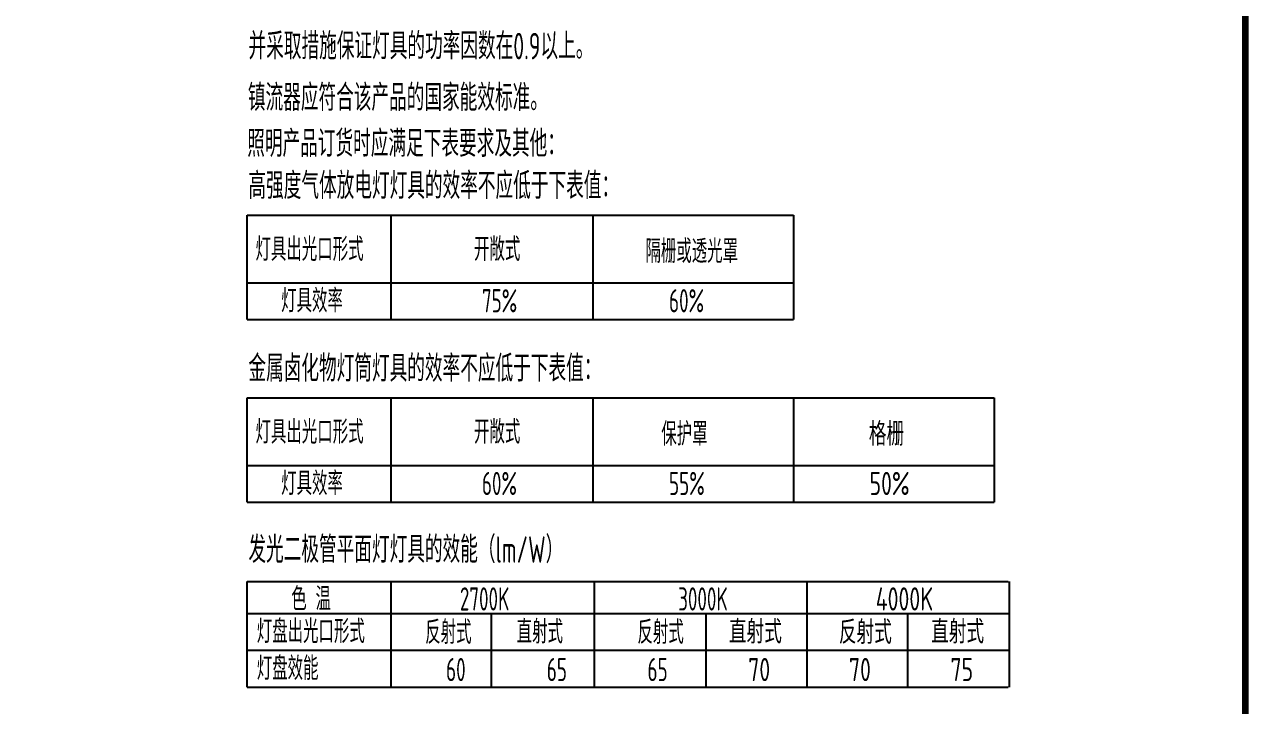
# Model space of a CAD drawing. Extents: x 4532298 to 10139194, y -639876 to -207028.
# Drawn here: x 4623946 to 4642392, y -271905 to -261635 of the extents above; entities that cross this region are included whole.
import ezdxf

# ---------------------------------------------------------------- set-up
doc = ezdxf.new("R2010")
doc.units = 0
doc.header["$LTSCALE"] = 1000
doc.header["$MEASUREMENT"] = 0
doc.layers.add('PUB_TITLE', color=4, linetype='CONTINUOUS')
doc.layers.add('电气', color=3, linetype='CONTINUOUS')
doc.styles.add('SCEI', font='sceie.shx', dxfattribs={"width": 0.75, "bigfont": 'sceic.shx'})
doc.styles.add('sceie', font='sceie.shx', dxfattribs={"width": 0.7, "bigfont": 'sceic.shx'})

msp = doc.modelspace()

# ---------------------------------------------------------------- linework, layer by layer
at = {"layer": 'PUB_TITLE', "const_width": 100}
msp.add_lwpolyline([(4586441.8, -281498.2), (4642341.8, -281498.2), (4642341.8, -241498.2), (4586441.8, -241498.2)], close=True, dxfattribs=at)
at = {"layer": '电气'}
msp.add_line((4627301.7, -264508.6), (4635537.4, -264508.6), dxfattribs=at)
at = {"layer": '电气', "color": 3}
for p, q in [((4627301.7, -266085.7), (4627301.7, -264508.6)), ((4629470.8, -266085.7), (4629470.8, -264508.6)), ((4632516.1, -266085.7), (4632516.1, -264508.6)), ((4635537.4, -264508.6), (4635537.4, -266085.7)), ((4627301.7, -265528.5), (4635537.4, -265528.5)), ((4627301.7, -266085.7), (4635537.4, -266085.7)), ((4627301.7, -267263.8), (4638558.7, -267263.8)), ((4627301.7, -268840.9), (4627301.7, -267263.8)), ((4629470.8, -268840.9), (4629470.8, -267263.8)), ((4632516.1, -268840.9), (4632516.1, -267263.8)), ((4635537.4, -267263.8), (4635537.4, -268840.9)), ((4638558.7, -267263.8), (4638558.7, -268840.9)), ((4627301.7, -268283.7), (4638558.7, -268283.7)), ((4627301.7, -268840.9), (4638558.7, -268840.9)), ((4627301.7, -271629.6), (4627301.7, -270035.7)), ((4627301.7, -270035.7), (4638770.3, -270035.7)), ((4629470.8, -271629.6), (4629470.8, -270035.7)), ((4632536.6, -271629.6), (4632536.6, -270035.7)), ((4635734.9, -270035.7), (4635734.9, -271629.6)), ((4638782.8, -270035.7), (4638782.8, -271629.6)), ((4627301.7, -270515.2), (4638770.3, -270515.2)), ((4630983.8, -271629.6), (4630983.8, -270515.2)), ((4634217.3, -271629.6), (4634217.3, -270515.2)), ((4637252.6, -270515.2), (4637252.6, -271629.6)), ((4627301.7, -271072.4), (4638770.3, -271072.4)), ((4627301.7, -271629.6), (4638770.3, -271629.6))]:
    msp.add_line(p, q, dxfattribs=at)

# ---------------------------------------------------------------- texts
at = {"layer": '电气', "style": 'sceie', "width": 0.7}
for s, p in [('并采取措施保证灯具的功率因数在0.9以上。', (4627322.6, -262161)), ('镇流器应符合该产品的国家能效标准。', (4627312.7, -262938.1)), ('照明产品订货时应满足下表要求及其他：', (4627302.7, -263631.2)), ('高强度气体放电灯灯具的效率不应低于下表值：', (4627320.7, -264266.5))]:
    msp.add_text(s, height=400, dxfattribs=at).set_placement(p)
at = {"layer": '电气', "color": 3}
for s, height, style, width, p in [('灯具出光口形式', 350, 'sceie', 0.7, (4627426.8, -265200.2)), ('开敞式', 350, 'sceie', 0.7, (4630720.3, -265200.2)), ('隔栅或透光罩', 350, 'sceie', 0.7, (4633303.3, -265230.1)), ('灯具效率', 350, 'sceie', 0.7, (4627813.5, -265976.3)), ('75%', 350, 'sceie', 0.7, (4630839.8, -265976.3)), ('60%', 350, 'sceie', 0.7, (4633659.7, -265976.3)), ('金属卤化物灯筒灯具的效率不应低于下表值：', 400, 'sceie', 0.7, (4627320.7, -267021.6)), ('灯具出光口形式', 350, 'sceie', 0.7, (4627426.8, -267955.4)), ('开敞式', 350, 'sceie', 0.7, (4630720.3, -267955.4)), ('保护罩', 350, 'sceie', 0.7, (4633542.1, -267985.3)), ('格栅', 350, 'SCEI', 0.8, (4636670.6, -267985.3)), ('灯具效率', 350, 'sceie', 0.7, (4627813.5, -268731.5)), ('60%%%', 350, 'sceie', 0.7, (4630839.8, -268731.5)), ('55%%%', 350, 'sceie', 0.7, (4633659.7, -268731.5)), ('50%%%', 350, 'SCEI', 0.8, (4636681, -268731.5)), ('发光二极管平面灯灯具的效能（lm/W）', 400, 'sceie', 0.7, (4627320.7, -269753.1)), ('色 温', 350, 'sceie', 0.7, (4627966.8, -270472.7)), ('2700K', 350, 'sceie', 0.7, (4630507.5, -270472.7)), ('3000K', 350, 'sceie', 0.7, (4633797, -270472.7)), ('4000K', 350, 'SCEI', 0.8, (4636774.3, -270472.7)), ('灯盘出光口形式', 350, 'sceie', 0.7, (4627446, -270963)), ('反射式', 350, 'sceie', 0.7, (4629985.1, -270975.3)), ('直射式', 350, 'sceie', 0.7, (4631363.1, -270968.8)), ('反射式', 350, 'sceie', 0.7, (4633183.4, -270975.3)), ('直射式', 350, 'SCEI', 0.8, (4634561.4, -270968.8)), ('反射式', 350, 'SCEI', 0.8, (4636218.8, -270975.3)), ('直射式', 350, 'SCEI', 0.8, (4637609.3, -270968.8)), ('灯盘效能', 350, 'sceie', 0.7, (4627446, -271520.2)), ('60', 350, 'sceie', 0.7, (4630299.8, -271537.6)), ('65', 350, 'sceie', 0.7, (4631817.5, -271537.6)), ('65', 350, 'sceie', 0.7, (4633335.1, -271537.6)), ('70', 350, 'SCEI', 0.8, (4634852.8, -271537.6)), ('70', 350, 'SCEI', 0.8, (4636370.5, -271537.6)), ('75', 350, 'SCEI', 0.8, (4637900.7, -271537.6))]:
    msp.add_text(s, height=height, dxfattribs=dict(at, style=style, width=width)).set_placement(p)

doc.saveas('drawing.dxf')
